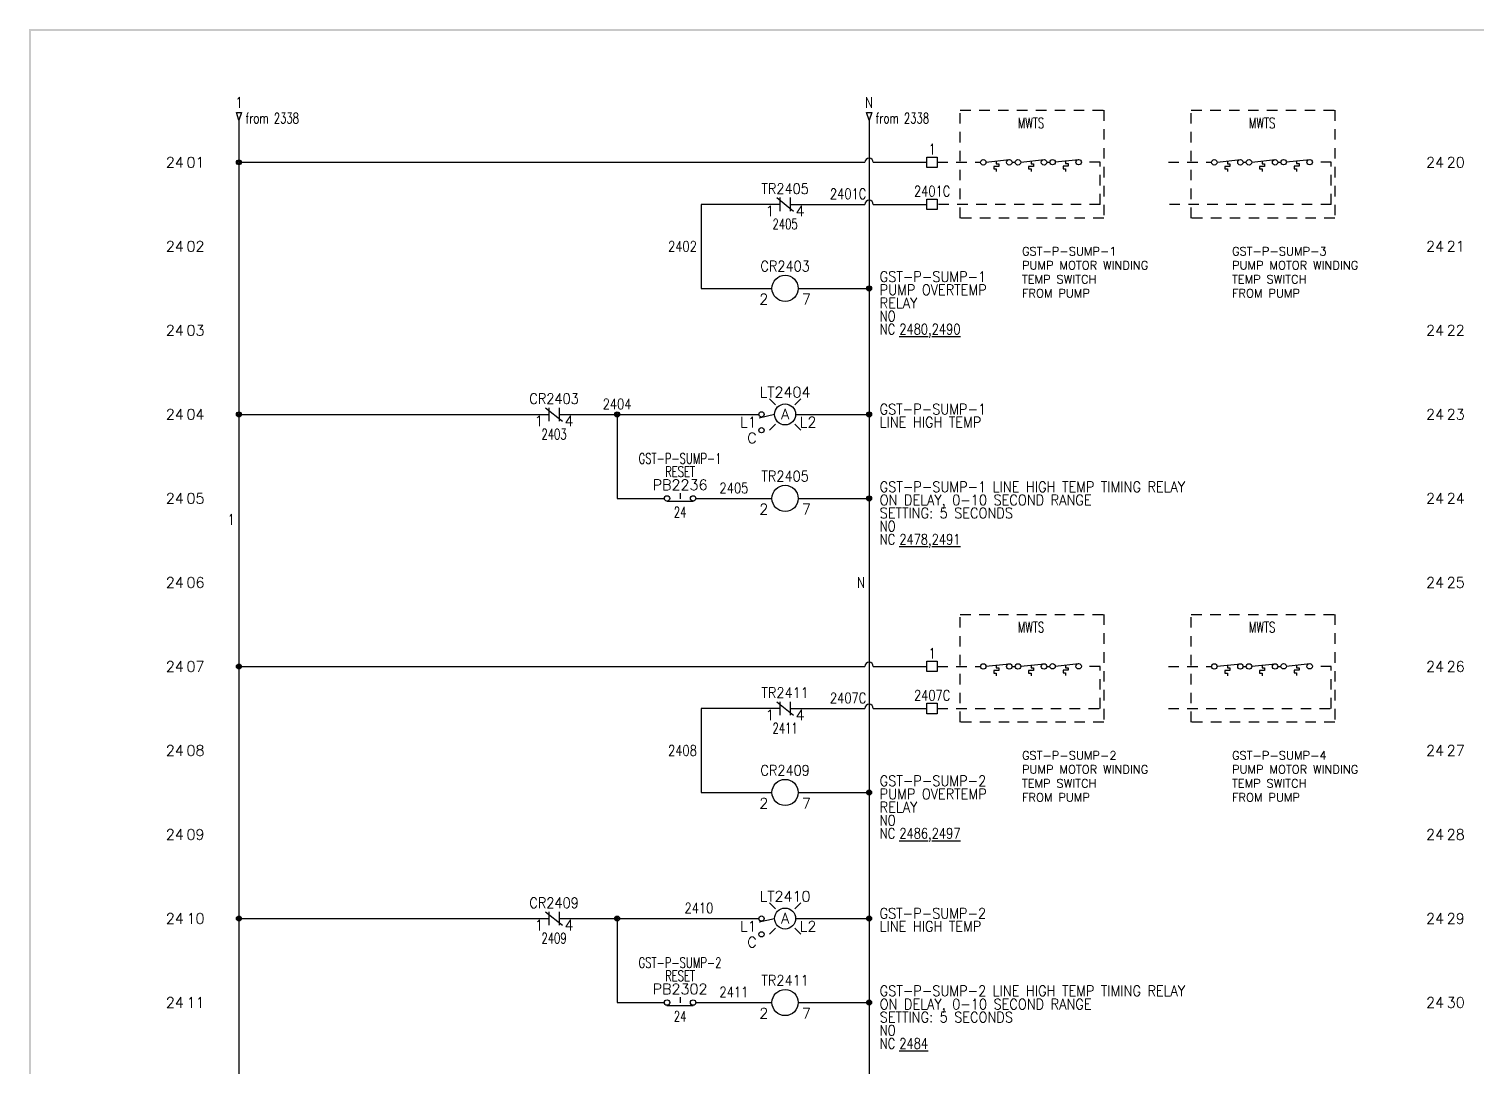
# Model space of a CAD drawing. Header units: inches. Extents: x 0 to 33.9, y 0 to 22.6.
# Drawn here: x 0 to 17.22, y 10.24 to 22.59 of the extents above; entities that cross this region are included whole.
import ezdxf
from ezdxf.enums import TextEntityAlignment as Align

# ---------------------------------------------------------------- set-up
doc = ezdxf.new("R2010")
doc.units = ezdxf.units.IN
doc.header["$MEASUREMENT"] = 0
doc.linetypes.add('HIDDEN2', pattern=[0.1875, 0.125, -0.0625])
for name, color, linetype in [('DESC', 150, 'Continuous'), ('DESCCHILD', 20, 'Continuous'), ('MISC', 7, 'Continuous'), ('SYMS', 7, 'Continuous'), ('TAGS', 150, 'Continuous'), ('TERMS', 123, 'Continuous'), ('WIRENO', 72, 'Continuous'), ('WIREREF', 52, 'Continuous'), ('WIREREF_DEST', 52, 'Continuous'), ('WIRES', 7, 'Continuous'), ('XREF', 7, 'Continuous'), ('XREFCHILD', 134, 'Continuous')]:
    doc.layers.add(name, color=color, linetype=linetype)
doc.styles.get("Standard").update_dxf_attribs({"font": 'romans.shx'})
doc.styles.add('WD', font='romans.shx')

# ---------------------------------------------------------------- blocks, each defined once
blk = doc.blocks.new('S&L Title Block V2')
at = {"color": 2}
for points in [[(0, 22.587), (0.025, 22.562), (33.9, 22.587), (33.875, 22.562)], [(0, 0), (0.025, 0.025), (0, 22.587), (0.025, 22.562)]]:
    blk.add_trace(points, dxfattribs=at)
for tag, height, p in [('TITLE#1', 0.15, (31.11, 1.739)), ('TITLE#2', 0.1, (31.129, 1.58))]:
    blk.add_attdef(tag, text='', height=height).set_placement(p, align=Align.CENTER)
for tag, p, height in [('DRAWNBY', (28.968, 0.735), 0.1), ('SCALE', (30.644, 0.731), 0.1), ('CHKBY', (28.975, 0.429), 0.1), ('DATE', (30.653, 0.449), 0.1), ('SH#', (32.993, 0.197), 0.125)]:
    blk.add_attdef(tag, p, '', height=height)
blk.add_attdef('JOB#', text='', height=0.125).set_placement((32.83, 0.195), align=Align.RIGHT)
at = {"flags": 9}
blk.add_attdef('WD_TB', (0, 0), '', height=0.1, dxfattribs=at)
blk = doc.blocks.new('WD_MLRH6')
at = {"style": 'WD'}
blk.add_attdef('SHEET', text='', height=0.125, dxfattribs=at).set_placement((-0.656, 0), align=Align.MIDDLE_RIGHT)
blk.add_attdef('RUNGFIRST', text='', height=0.125, dxfattribs=at).set_placement((-0.625, 0), align=Align.MIDDLE_LEFT)
at = {"style": 'WD', "flags": 1}
for tag, p in [('RUNGHORV', (-0.25, -0.127)), ('RUNGINC', (-0.25, -0.163)), ('WIRE-START', (-0.25, -0.356)), ('WIREMODE', (-0.25, -0.281)), ('RUNGDIST', (-0.25, -0.2)), ('RUNGCNT', (-0.25, -0.237)), ('WIREFMT', (-0.25, -0.321)), ('WIRE-GSUF', (-0.25, -0.396)), ('PH3SPACE', (-0.25, -0.437))]:
    blk.add_attdef(tag, text='', height=0.025, dxfattribs=at).set_placement(p, align=Align.RIGHT)
blk = doc.blocks.new('WDDOT')
for radius in [0.03, 0.0187, 0.00929]:
    blk.add_circle((0, 0), radius)
blk = doc.blocks.new('HLT1AP')
for p, q in [((-0.115, 0.115), (-0.186, 0.186)), ((0.115, 0.115), (0.186, 0.186)), ((-0.125, -0.003), (-0.31, -0.043)), ((-0.115, -0.115), (-0.186, -0.186)), ((0.115, -0.115), (0.186, -0.186))]:
    blk.add_line(p, q)
for centre, radius in [((-0.281, 0), 0.0312), ((0, 0), 0.125), ((-0.281, -0.188), 0.0312)]:
    blk.add_circle(centre, radius)
at = {"style": 'WD', "width": 0.7}
for tag, p in [('INST', (0.006, 0.528)), ('LOC', (0.006, 0.359))]:
    blk.add_attdef(tag, text='', height=0.125, dxfattribs=at).set_placement(p, align=Align.CENTER)
at = {"style": 'WD'}
for tag, p in [('TAG1', (0, 0.202)), ('COLOR', (0, -0.058))]:
    blk.add_attdef(tag, text='', height=0.125, dxfattribs=at).set_placement(p, align=Align.CENTER)
at = {"style": 'WD', "flags": 1}
for tag, p in [('X4TERM01', (-0.312, 0)), ('X1TERM02', (0.125, 0)), ('X4TERM03', (-0.312, -0.188))]:
    blk.add_attdef(tag, p, '', height=0.0125, dxfattribs=at)
at = {"linetype": 'Continuous', "style": 'WD', "flags": 9}
blk.add_attdef('ASSYCODE', text='', height=0.01, dxfattribs=at).set_placement((0.001, 0.1), align=Align.CENTER)
at = {"style": 'WD', "flags": 9}
blk.add_attdef('FAMILY', text='', height=0.01, dxfattribs=at).set_placement((-0.005, 0.161), align=Align.CENTER)
at = {"linetype": 'Continuous', "style": 'WD', "flags": 1}
for tag, p in [('MFG', (0, 0.121)), ('CAT', (0, 0.14))]:
    blk.add_attdef(tag, text='', height=0.01, dxfattribs=at).set_placement(p, align=Align.MIDDLE)
at = {"style": 'WD'}
for tag, p, width in [('DESC1', (1.125, 0), 0.9), ('WDTAGALT', (1.125, -0.312), 0.7)]:
    blk.add_attdef(tag, p, '', height=0.125, dxfattribs=dict(at, width=width))
at = {"linetype": 'Continuous', "style": 'WD', "flags": 8}
for tag, p in [('TERM01', (-0.338, -0.031)), ('TERM03', (-0.338, -0.219))]:
    blk.add_attdef(tag, text='', height=0.125, dxfattribs=at).set_placement(p, align=Align.TOP_RIGHT)
blk.add_attdef('TERM02', text='', height=0.125, dxfattribs=at).set_placement((0.175, -0.031), align=Align.TOP_LEFT)
at = {"style": 'WD', "width": 0.9}
blk.add_attdef('DESC2', text='', height=0.125, dxfattribs=at).set_placement((1.125, -0.031), align=Align.TOP_LEFT)
blk = doc.blocks.new('HTS12')
at = {"linetype": 'Continuous'}
blk.add_line((-0.123, 0.002), (0.159, 0.033), dxfattribs=at)
for p, q in [((0, 0.015), (0, -0.017)), ((0.031, -0.048), (-0.031, -0.048)), ((-0.031, -0.048), (-0.031, -0.079)), ((-0.031, -0.079), (0, -0.079)), ((0, -0.017), (0.031, -0.017)), ((0, -0.079), (0, -0.111)), ((0.031, -0.017), (0.031, -0.048))]:
    blk.add_line(p, q)
for centre in [(-0.155, 0), (0.155, 0)]:
    blk.add_circle(centre, 0.0322)
at = {"style": 'WD', "width": 0.7}
for tag, p in [('INST', (0, 0.732)), ('DESC1', (0, 0.406)), ('LOC', (0, 0.562)), ('DESC2', (0, 0.25)), ('XREF', (0, -0.314))]:
    blk.add_attdef(tag, text='', height=0.125, dxfattribs=at).set_placement(p, align=Align.CENTER)
at = {"style": 'WD'}
blk.add_attdef('TAG1', text='', height=0.125, dxfattribs=at).set_placement((0, 0.094), align=Align.CENTER)
for tag, p, height, flags in [('X4TERM01', (-0.188, 0), 0.0125, 1), ('FAMILY', (0.038, 0.037), 0.01, 9), ('CONTACT', (0.038, 0.02), 0.01, 1), ('X1TERM02', (0.188, 0), 0.0125, 1)]:
    blk.add_attdef(tag, p, '', height=height, dxfattribs=dict(at, flags=flags))
for tag, p in [('X2LINK', (0, 0.078)), ('X8LINK', (0, -0.141))]:
    blk.add_attdef(tag, p, '', height=0.01, dxfattribs=at)
at = {"linetype": 'Continuous', "style": 'WD', "flags": 9}
for tag, p in [('CAT', (0.063, -0.007)), ('ASSYCODE', (0.062, -0.047)), ('MFG', (0.063, -0.027))]:
    blk.add_attdef(tag, text='', height=0.01, dxfattribs=at).set_placement(p, align=Align.CENTER)
at = {"linetype": 'Continuous', "style": 'WD', "flags": 8}
blk.add_attdef('TERM01', text='', height=0.125, dxfattribs=at).set_placement((-0.25, -0.016), align=Align.TOP_RIGHT)
blk.add_attdef('TERM02', text='', height=0.125, dxfattribs=at).set_placement((0.25, -0.016), align=Align.TOP_LEFT)
at = {"style": 'WD', "width": 0.7}
for tag, p in [('WDTAGALT', (0.281, -0.466)), ('RATING1', (0.275, -0.299))]:
    blk.add_attdef(tag, p, '', height=0.125, dxfattribs=at)
blk = doc.blocks.new('HT0W01')
for p, q in [((-0.062, 0.062), (0.062, 0.062)), ((-0.062, -0.062), (-0.062, 0.062)), ((0.062, 0.062), (0.062, -0.062)), ((0.062, -0.062), (-0.062, -0.062))]:
    blk.add_line(p, q)
at = {"style": 'WD'}
for tag, p, width in [('INST', (0.062, 0.42), 0.7), ('LOC', (0.062, 0.25), 0.7), ('DESC1', (0.05, -0.385), 0.8)]:
    blk.add_attdef(tag, p, '', height=0.125, dxfattribs=dict(at, width=width))
at = {"linetype": 'Continuous', "style": 'WD', "width": 0.8, "flags": 8}
blk.add_attdef('WIRENO', text='', height=0.125, dxfattribs=at).set_placement((0, 0.094), align=Align.CENTER)
at = {"style": 'WD', "flags": 1}
for tag, p, height in [('X4TERM01', (-0.062, 0), 0.0125), ('X4TERMDESC01', (-0.055, -0.023), 0.025), ('X2TERMDESC01', (-0.006, 0.029), 0.025), ('STRIPSEQ', (0, 0), 0.00125), ('X2TERM01', (0, 0.062), 0.0125), ('X1TERMDESC01', (0.039, 0.007), 0.025), ('X1TERM01', (0.062, 0), 0.0125), ('LINKTERM', (0, -0.002), 0.00125), ('X8TERM01', (0, -0.062), 0.0125), ('X8TERMDESC01', (0, -0.054), 0.025)]:
    blk.add_attdef(tag, p, '', height=height, dxfattribs=at)
at = {"linetype": 'Continuous', "style": 'WD'}
for tag, p, height, width, flags in [('TAGSTRIP', (0.05, -0.229), 0.125, 0.9, 8), ('CAT', (0.213, -0.406), 0.109, 0.8, 1), ('DESC2', (0.05, -0.541), 0.125, 0.8, 8), ('DESC3', (0.05, -0.698), 0.125, 0.8, 8)]:
    blk.add_attdef(tag, p, '', height=height, dxfattribs=dict(at, width=width, flags=flags))
at = {"linetype": 'Continuous', "style": 'WD', "width": 0.8, "flags": 1}
blk.add_attdef('MFG', text='', height=0.109, dxfattribs=at).set_placement((0.088, -0.406), align=Align.RIGHT)
at = {"style": 'WD', "width": 0.7, "flags": 1}
blk.add_attdef('ASSYCODE', (0.062, -0.281), '', height=0.01, dxfattribs=at)
blk = doc.blocks.new('HCR22')
at = {"linetype": 'Continuous'}
for p, q in [((-0.1, 0.08), (0.1, -0.08)), ((-0.062, 0.08), (-0.062, -0.08)), ((0.062, 0.08), (0.062, -0.08))]:
    blk.add_line(p, q, dxfattribs=at)
at = {"style": 'WD'}
for tag, width, p in [('INST', 0.7, (0, 0.451)), ('LOC', 0.7, (0, 0.281)), ('TAG2', 0.9, (0, 0.125)), ('DESC1', 0.7, (0, -0.449)), ('XREF', 0.7, (0, -0.297)), ('DESC2', 0.7, (0, -0.597)), ('DESC3', 0.7, (0, -0.744))]:
    blk.add_attdef(tag, text='', height=0.125, dxfattribs=dict(at, width=width)).set_placement(p, align=Align.CENTER)
for tag, p, height, flags in [('X4TERM01', (-0.062, 0), 0.0125, 1), ('X1TERM02', (0.062, 0), 0.0125, 1), ('FAMILY', (0.097, 0.036), 0.01, 9), ('CONTACT', (0.097, 0.02), 0.01, 1)]:
    blk.add_attdef(tag, p, '', height=height, dxfattribs=dict(at, flags=flags))
for tag, p in [('X2LINK', (0, 0.125)), ('X8LINK', (0, -0.125))]:
    blk.add_attdef(tag, p, '', height=0.01, dxfattribs=at)
at = {"linetype": 'Continuous', "style": 'WD', "flags": 8}
blk.add_attdef('TERM01', text='', height=0.125, dxfattribs=at).set_placement((-0.125, -0.016), align=Align.TOP_RIGHT)
blk.add_attdef('TERM02', text='', height=0.125, dxfattribs=at).set_placement((0.125, -0.016), align=Align.TOP_LEFT)
blk = doc.blocks.new('HCR1')
blk.add_circle((0, 0), 0.156)
at = {"style": 'WD'}
for tag, width, p in [('INST', 0.7, (0.006, 0.528)), ('LOC', 0.7, (0.006, 0.359)), ('TAG1', 0.9, (0, 0.202))]:
    blk.add_attdef(tag, text='', height=0.125, dxfattribs=dict(at, width=width)).set_placement(p, align=Align.CENTER)
at = {"style": 'WD', "flags": 9}
blk.add_attdef('FAMILY', text='', height=0.01, dxfattribs=at).set_placement((-0.005, 0.17), align=Align.CENTER)
at = {"style": 'WD'}
for tag, p, width in [('DESC1', (1.126, 0.076), 0.9), ('DESC2', (1.126, -0.081), 0.9), ('DESC3', (1.126, -0.237), 0.9), ('XREFNO', (1.359, -0.393), 0.8), ('XREFNC', (1.359, -0.549), 0.8)]:
    blk.add_attdef(tag, p, '', height=0.125, dxfattribs=dict(at, width=width))
at = {"style": 'WD', "flags": 1}
for tag, p in [('X4TERM01', (-0.156, 0)), ('X1TERM02', (0.156, 0))]:
    blk.add_attdef(tag, p, '', height=0.0125, dxfattribs=at)
at = {"linetype": 'Continuous', "style": 'WD', "flags": 9}
blk.add_attdef('ASSYCODE', text='', height=0.01, dxfattribs=at).set_placement((0, 0.125), align=Align.CENTER)
at = {"linetype": 'Continuous', "style": 'WD', "flags": 1}
for tag, p in [('MFG', (0, 0.14)), ('CAT', (0, 0.159))]:
    blk.add_attdef(tag, text='', height=0.01, dxfattribs=at).set_placement(p, align=Align.MIDDLE)
at = {"linetype": 'Continuous', "style": 'WD'}
blk.add_attdef('TERM01', text='', height=0.125, dxfattribs=at).set_placement((-0.2, -0.066), align=Align.TOP_RIGHT)
blk.add_attdef('TERM02', text='', height=0.125, dxfattribs=at).set_placement((0.2, -0.066), align=Align.TOP_LEFT)
at = {"style": 'WD', "width": 0.8, "flags": 8}
for tag, p in [('NO', (1.126, -0.393)), ('NC', (1.126, -0.549))]:
    blk.add_attdef(tag, p, '', height=0.125, dxfattribs=at)
blk = doc.blocks.new('WD_WNH')
at = {"linetype": 'Continuous', "style": 'WD', "width": 0.8}
blk.add_attdef('WIRENO', text='', height=0.125, dxfattribs=at).set_placement((0, 0.062), align=Align.CENTER)
at = {"style": 'WD', "flags": 1}
for tag, p in [('W01USER', (0, 0.078)), ('W02USER', (0, 0.07)), ('W03USER', (0, 0.062)), ('W04USER', (0, 0.055)), ('W05USER', (0, 0.047)), ('W06USER', (0, 0.039)), ('W07USER', (0, 0.031)), ('W08USER', (0, 0.023)), ('W09USER', (0, 0.016)), ('W10USER', (0, 0.008))]:
    blk.add_attdef(tag, text='', height=0.005, dxfattribs=at).set_placement(p, align=Align.CENTER)
blk = doc.blocks.new('HA1D2')
blk.add_lwpolyline([(0, 0.094), (0.031, 0.094), (0, 0), (-0.031, 0.094), (0, 0.094)])
at = {"style": 'WD', "width": 0.8, "flags": 8}
blk.add_attdef('WIRENO', text='', height=0.125, dxfattribs=at).set_placement((0, 0.15), align=Align.CENTER)
at = {"style": 'WD', "flags": 1}
for tag, p in [('X8TERM01', (0, 0)), ('SIGCODE', (0.026, 0.066))]:
    blk.add_attdef(tag, p, '', height=0.01, dxfattribs=at)
at = {"style": 'WD', "width": 0.7}
for tag, p in [('XREF', (0.077, -0.037)), ('DESC1', (0.077, -0.206))]:
    blk.add_attdef(tag, p, '', height=0.125, dxfattribs=at)
blk = doc.blocks.new('WD_WNV')
at = {"linetype": 'Continuous', "style": 'WD', "width": 0.8}
blk.add_attdef('WIRENO', text='', height=0.125, dxfattribs=at).set_placement((-0.05, 0), align=Align.MIDDLE_RIGHT)
at = {"style": 'WD', "flags": 1}
for tag, p in [('W01USER', (-0.062, 0.094)), ('W02USER', (-0.062, 0.086)), ('W03USER', (-0.062, 0.078)), ('W04USER', (-0.062, 0.07)), ('W05USER', (-0.062, 0.062)), ('W06USER', (-0.062, 0.055)), ('W07USER', (-0.062, 0.047)), ('W08USER', (-0.062, 0.039)), ('W09USER', (-0.062, 0.031)), ('W10USER', (-0.062, 0.023))]:
    blk.add_attdef(tag, text='', height=0.005, dxfattribs=at).set_placement(p, align=Align.CENTER)
blk = doc.blocks.new('HPB22')
for p, q in [((0, 0.062), (0, -0.005)), ((-0.156, -0.034), (0.156, -0.034))]:
    blk.add_line(p, q)
for centre in [(-0.155, 0), (0.155, 0)]:
    blk.add_circle(centre, 0.0322)
at = {"style": 'WD', "width": 0.7}
for tag, p in [('INST', (0, 0.738)), ('LOC', (0, 0.568)), ('DESC1', (0, 0.412)), ('DESC2', (0, 0.255)), ('XREF', (0, -0.227))]:
    blk.add_attdef(tag, text='', height=0.125, dxfattribs=at).set_placement(p, align=Align.CENTER)
at = {"style": 'WD'}
blk.add_attdef('TAG2', text='', height=0.125, dxfattribs=at).set_placement((0, 0.099), align=Align.CENTER)
for tag, p, height, flags in [('X4TERM01', (-0.188, 0), 0.0125, 1), ('FAMILY', (0.054, 0.058), 0.01, 9), ('CONTACT', (0.054, 0.042), 0.01, 9), ('X1TERM02', (0.188, 0), 0.0125, 1)]:
    blk.add_attdef(tag, p, '', height=height, dxfattribs=dict(at, flags=flags))
for tag, p in [('X2LINK', (0, 0.125)), ('X8LINK', (0, -0.094))]:
    blk.add_attdef(tag, p, '', height=0.01, dxfattribs=at)
at = {"linetype": 'Continuous', "style": 'WD', "flags": 8}
blk.add_attdef('TERM01', text='', height=0.125, dxfattribs=at).set_placement((-0.25, -0.031), align=Align.TOP_RIGHT)
blk.add_attdef('TERM02', text='', height=0.125, dxfattribs=at).set_placement((0.25, -0.031), align=Align.TOP_LEFT)

msp = doc.modelspace()

# ---------------------------------------------------------------- linework, layer by layer
at = {"linetype": 'HIDDEN2'}
for points in [[(11.085, 21.62), (12.793, 21.62), (12.793, 20.337), (11.085, 20.337)], [(13.835, 21.62), (15.543, 21.62), (15.543, 20.337), (13.835, 20.337)], [(11.085, 15.62), (12.793, 15.62), (12.793, 14.337), (11.085, 14.337)], [(13.835, 15.62), (15.543, 15.62), (15.543, 14.337), (13.835, 14.337)]]:
    msp.add_lwpolyline(points, close=True, dxfattribs=at)
at = {"layer": 'WIRES'}
for p, q in [((2.5, 21.5), (2.5, 2.5)), ((10, 21.5), (10, 2.5)), ((2.5, 21), (6.969, 21)), ((6.969, 21), (9.95, 21)), ((10.05, 21), (10.688, 21)), ((8, 20.5), (8, 19.5)), ((8.938, 20.5), (8, 20.5)), ((9.062, 20.5), (9.95, 20.5)), ((10.05, 20.5), (10.688, 20.5)), ((8, 19.5), (8.844, 19.5)), ((9.156, 19.5), (10, 19.5)), ((2.5, 18), (6.188, 18)), ((6.312, 18), (8.688, 18)), ((7, 18), (7, 17)), ((9.125, 18), (10, 18)), ((7, 17), (7.562, 17)), ((7.938, 17), (8.844, 17)), ((9.156, 17), (10, 17)), ((2.5, 15), (9.95, 15)), ((10.05, 15), (10.688, 15)), ((8, 14.5), (8, 13.5)), ((8.938, 14.5), (8, 14.5)), ((9.062, 14.5), (9.95, 14.5)), ((10.05, 14.5), (10.688, 14.5)), ((8, 13.5), (8.844, 13.5)), ((9.156, 13.5), (10, 13.5)), ((2.5, 12), (6.188, 12)), ((6.312, 12), (8.688, 12)), ((7, 12), (7, 11)), ((9.125, 12), (10, 12)), ((7, 11), (7.562, 11)), ((7.938, 11), (8.844, 11)), ((9.156, 11), (10, 11))]:
    msp.add_line(p, q, dxfattribs=at)
at = {"layer": 'WIRES', "linetype": 'HIDDEN2'}
for p, q in [((10.812, 21), (11.327, 21)), ((11.702, 21), (11.739, 21)), ((12.114, 21), (12.152, 21)), ((12.75, 21.002), (12.527, 21.002)), ((12.75, 20.5), (12.75, 21.002)), ((13.562, 21), (14.077, 21)), ((14.452, 21), (14.489, 21)), ((14.864, 21), (14.902, 21)), ((15.5, 21.002), (15.277, 21.002)), ((15.5, 20.5), (15.5, 21.002)), ((12.75, 20.5), (10.812, 20.5)), ((15.5, 20.5), (13.562, 20.5)), ((10.812, 15), (11.327, 15)), ((11.702, 15), (11.739, 15)), ((12.114, 15), (12.152, 15)), ((12.75, 15), (12.527, 15)), ((12.75, 14.5), (12.75, 15)), ((13.562, 15), (14.077, 15)), ((14.452, 15), (14.489, 15)), ((14.864, 15), (14.902, 15)), ((15.5, 15), (15.277, 15)), ((15.5, 14.5), (15.5, 15)), ((10.812, 14.5), (12.75, 14.5)), ((13.562, 14.5), (15.5, 14.5))]:
    msp.add_line(p, q, dxfattribs=at)
at = {"layer": 'WIRES'}
for centre in [(10, 21), (10, 20.5), (10, 15), (10, 14.5)]:
    msp.add_arc(centre, 0.05, 0, 180, dxfattribs=at)

# ---------------------------------------------------------------- block references
msp.add_blockref('S&L Title Block V2', (0, 0))
for p, values in [((2.5, 21), {'RUNGFIRST': '01', 'SHEET': '24'}), ((17.5, 21), {'RUNGFIRST': '20', 'SHEET': '24'})]:
    msp.add_blockref('WD_MLRH6', p).add_auto_attribs(values)
at = {"layer": 'SYMS'}
ref = msp.add_blockref('HA1D2', (2.5, 21.5), dxfattribs=at)
ref.add_attrib('WIRENO', '1', dxfattribs={"layer": 'WIREREF_DEST', "height": 0.125, "style": 'WD', "width": 0.8, "flags": 8}).set_placement((2.5, 21.65), align=Align.CENTER)
ref.add_attrib('XREF', 'from 2338', (2.577, 21.463), dxfattribs={"layer": 'XREF', "height": 0.125, "style": 'WD', "width": 0.7})
ref = msp.add_blockref('HA1D2', (10, 21.5), dxfattribs=at)
ref.add_attrib('WIRENO', 'N', dxfattribs={"layer": 'WIREREF_DEST', "height": 0.125, "style": 'WD', "width": 0.8, "flags": 8}).set_placement((10, 21.65), align=Align.CENTER)
ref.add_attrib('XREF', 'from 2338', (10.077, 21.463), dxfattribs={"layer": 'XREF', "height": 0.125, "style": 'WD', "width": 0.7})
ref = msp.add_blockref('HTS12', (11.927, 21), dxfattribs=at)
ref.add_attrib('DESC1', 'MWTS', dxfattribs={"layer": 'DESC', "height": 0.125, "style": 'WD', "width": 0.7}).set_placement((11.927, 21.406), align=Align.CENTER)
ref = msp.add_blockref('HTS12', (14.677, 21), dxfattribs=at)
ref.add_attrib('DESC1', 'MWTS', dxfattribs={"layer": 'DESC', "height": 0.125, "style": 'WD', "width": 0.7}).set_placement((14.677, 21.406), align=Align.CENTER)
ref = msp.add_blockref('HT0W01', (10.75, 21), dxfattribs=at)
ref.add_attrib('WIRENO', '1', dxfattribs={"layer": 'WIREREF', "linetype": 'Continuous', "height": 0.125, "style": 'WD', "width": 0.8, "flags": 8}).set_placement((10.75, 21.094), align=Align.CENTER)
for name, p in [('WDDOT', (2.5, 21)), ('HTS12', (11.514, 21)), ('HTS12', (12.339, 21.002)), ('HTS12', (14.264, 21)), ('HTS12', (15.089, 21.002)), ('WDDOT', (10, 19.5)), ('WDDOT', (2.5, 18)), ('WDDOT', (7, 18)), ('WDDOT', (10, 18)), ('WDDOT', (10, 17)), ('WDDOT', (2.5, 15)), ('HTS12', (11.514, 15)), ('HTS12', (12.339, 15.002)), ('HTS12', (14.264, 15)), ('HTS12', (15.089, 15.002)), ('WDDOT', (10, 13.5)), ('WDDOT', (2.5, 12)), ('WDDOT', (7, 12)), ('WDDOT', (10, 12)), ('WDDOT', (10, 11))]:
    msp.add_blockref(name, p, dxfattribs=at)
ref = msp.add_blockref('HCR22', (9, 20.5), dxfattribs=at)
ref.add_attrib('XREF', '2405', dxfattribs={"layer": 'XREFCHILD', "height": 0.125, "style": 'WD', "width": 0.7}).set_placement((9, 20.203), align=Align.CENTER)
ref.add_attrib('TERM02', '4', dxfattribs={"layer": 'TERMS', "linetype": 'Continuous', "height": 0.125, "style": 'WD', "flags": 8}).set_placement((9.125, 20.484), align=Align.TOP_LEFT)
ref.add_attrib('TERM01', '1', dxfattribs={"layer": 'TERMS', "linetype": 'Continuous', "height": 0.125, "style": 'WD', "flags": 8}).set_placement((8.875, 20.484), align=Align.TOP_RIGHT)
ref.add_attrib('TAG2', 'TR2405', dxfattribs={"layer": 'TAGS', "height": 0.125, "style": 'WD', "width": 0.9}).set_placement((9, 20.625), align=Align.CENTER)
ref = msp.add_blockref('HT0W01', (10.75, 20.5), dxfattribs=at)
ref.add_attrib('WIRENO', '2401C', dxfattribs={"layer": 'WIREREF', "linetype": 'Continuous', "height": 0.125, "style": 'WD', "width": 0.8, "flags": 8}).set_placement((10.75, 20.594), align=Align.CENTER)
ref = msp.add_blockref('HCR1', (9, 19.5), dxfattribs=at)
ref.add_attrib('DESC3', 'RELAY', (10.126, 19.263), dxfattribs={"layer": 'DESC', "height": 0.125, "style": 'WD', "width": 0.9})
ref.add_attrib('NC', 'NC', (10.126, 18.951), dxfattribs={"layer": 'MISC', "height": 0.125, "style": 'WD', "width": 0.8, "flags": 8})
ref.add_attrib('NO', 'NO', (10.126, 19.107), dxfattribs={"layer": 'MISC', "height": 0.125, "style": 'WD', "width": 0.8, "flags": 8})
ref.add_attrib('TERM02', '7', dxfattribs={"layer": 'TERMS', "linetype": 'Continuous', "height": 0.125, "style": 'WD'}).set_placement((9.2, 19.434), align=Align.TOP_LEFT)
ref.add_attrib('TERM01', '2', dxfattribs={"layer": 'TERMS', "linetype": 'Continuous', "height": 0.125, "style": 'WD'}).set_placement((8.8, 19.434), align=Align.TOP_RIGHT)
ref.add_attrib('XREFNC', '%%u2480%%u,%%u2490%%u', (10.359, 18.951), dxfattribs={"layer": 'XREF', "height": 0.125, "style": 'WD', "width": 0.8})
ref.add_attrib('DESC2', 'PUMP OVERTEMP', (10.126, 19.419), dxfattribs={"layer": 'DESC', "height": 0.125, "style": 'WD', "width": 0.9})
ref.add_attrib('DESC1', 'GST-P-SUMP-1', (10.126, 19.576), dxfattribs={"layer": 'DESC', "height": 0.125, "style": 'WD', "width": 0.9})
ref.add_attrib('TAG1', 'CR2403', dxfattribs={"layer": 'TAGS', "height": 0.125, "style": 'WD', "width": 0.9}).set_placement((9, 19.702), align=Align.CENTER)
ref = msp.add_blockref('HLT1AP', (9, 18), dxfattribs=at)
ref.add_attrib('TERM03', 'C', dxfattribs={"layer": 'TERMS', "linetype": 'Continuous', "height": 0.125, "style": 'WD', "flags": 8}).set_placement((8.662, 17.781), align=Align.TOP_RIGHT)
ref.add_attrib('DESC2', 'LINE HIGH TEMP', dxfattribs={"layer": 'DESC', "height": 0.125, "style": 'WD', "width": 0.9}).set_placement((10.125, 17.969), align=Align.TOP_LEFT)
ref.add_attrib('DESC1', 'GST-P-SUMP-1', (10.125, 18), dxfattribs={"layer": 'DESC', "height": 0.125, "style": 'WD', "width": 0.9})
ref.add_attrib('TERM02', 'L2', dxfattribs={"layer": 'TERMS', "linetype": 'Continuous', "height": 0.125, "style": 'WD', "flags": 8}).set_placement((9.175, 17.969), align=Align.TOP_LEFT)
ref.add_attrib('TERM01', 'L1', dxfattribs={"layer": 'TERMS', "linetype": 'Continuous', "height": 0.125, "style": 'WD', "flags": 8}).set_placement((8.662, 17.969), align=Align.TOP_RIGHT)
ref.add_attrib('TAG1', 'LT2404', dxfattribs={"layer": 'TAGS', "height": 0.125, "style": 'WD'}).set_placement((9, 18.202), align=Align.CENTER)
ref.add_attrib('COLOR', 'A', dxfattribs={"layer": 'MISC', "height": 0.125, "style": 'WD'}).set_placement((9, 17.942), align=Align.CENTER)
ref = msp.add_blockref('HCR22', (6.25, 18), dxfattribs=at)
ref.add_attrib('XREF', '2403', dxfattribs={"layer": 'XREFCHILD', "height": 0.125, "style": 'WD', "width": 0.7}).set_placement((6.25, 17.703), align=Align.CENTER)
ref.add_attrib('TERM02', '4', dxfattribs={"layer": 'TERMS', "linetype": 'Continuous', "height": 0.125, "style": 'WD', "flags": 8}).set_placement((6.375, 17.984), align=Align.TOP_LEFT)
ref.add_attrib('TERM01', '1', dxfattribs={"layer": 'TERMS', "linetype": 'Continuous', "height": 0.125, "style": 'WD', "flags": 8}).set_placement((6.125, 17.984), align=Align.TOP_RIGHT)
ref.add_attrib('TAG2', 'CR2403', dxfattribs={"layer": 'TAGS', "height": 0.125, "style": 'WD', "width": 0.9}).set_placement((6.25, 18.125), align=Align.CENTER)
ref = msp.add_blockref('HPB22', (7.75, 17), dxfattribs=at)
ref.add_attrib('XREF', '24', dxfattribs={"layer": 'XREFCHILD', "height": 0.125, "style": 'WD', "width": 0.7}).set_placement((7.75, 16.773), align=Align.CENTER)
ref.add_attrib('DESC2', 'RESET', dxfattribs={"layer": 'DESCCHILD', "height": 0.125, "style": 'WD', "width": 0.7}).set_placement((7.75, 17.255), align=Align.CENTER)
ref.add_attrib('DESC1', 'GST-P-SUMP-1', dxfattribs={"layer": 'DESCCHILD', "height": 0.125, "style": 'WD', "width": 0.7}).set_placement((7.75, 17.412), align=Align.CENTER)
ref.add_attrib('TAG2', 'PB2236', dxfattribs={"layer": 'TAGS', "height": 0.125, "style": 'WD'}).set_placement((7.75, 17.099), align=Align.CENTER)
ref = msp.add_blockref('HCR1', (9, 17), dxfattribs=at)
ref.add_attrib('DESC3', 'SETTING: 5 SECONDS', (10.126, 16.763), dxfattribs={"layer": 'DESC', "height": 0.125, "style": 'WD', "width": 0.9})
ref.add_attrib('NC', 'NC', (10.126, 16.451), dxfattribs={"layer": 'MISC', "height": 0.125, "style": 'WD', "width": 0.8, "flags": 8})
ref.add_attrib('NO', 'NO', (10.126, 16.607), dxfattribs={"layer": 'MISC', "height": 0.125, "style": 'WD', "width": 0.8, "flags": 8})
ref.add_attrib('TERM02', '7', dxfattribs={"layer": 'TERMS', "linetype": 'Continuous', "height": 0.125, "style": 'WD'}).set_placement((9.2, 16.934), align=Align.TOP_LEFT)
ref.add_attrib('TERM01', '2', dxfattribs={"layer": 'TERMS', "linetype": 'Continuous', "height": 0.125, "style": 'WD'}).set_placement((8.8, 16.934), align=Align.TOP_RIGHT)
ref.add_attrib('XREFNC', '%%u2478%%u,%%u2491%%u', (10.359, 16.451), dxfattribs={"layer": 'XREF', "height": 0.125, "style": 'WD', "width": 0.8})
ref.add_attrib('DESC2', 'ON DELAY, 0-10 SECOND RANGE', (10.126, 16.919), dxfattribs={"layer": 'DESC', "height": 0.125, "style": 'WD', "width": 0.9})
ref.add_attrib('DESC1', 'GST-P-SUMP-1 LINE HIGH TEMP TIMING RELAY', (10.126, 17.076), dxfattribs={"layer": 'DESC', "height": 0.125, "style": 'WD', "width": 0.9})
ref.add_attrib('TAG1', 'TR2405', dxfattribs={"layer": 'TAGS', "height": 0.125, "style": 'WD', "width": 0.9}).set_placement((9, 17.202), align=Align.CENTER)
ref = msp.add_blockref('HTS12', (11.927, 15), dxfattribs=at)
ref.add_attrib('DESC1', 'MWTS', dxfattribs={"layer": 'DESC', "height": 0.125, "style": 'WD', "width": 0.7}).set_placement((11.927, 15.406), align=Align.CENTER)
ref = msp.add_blockref('HTS12', (14.677, 15), dxfattribs=at)
ref.add_attrib('DESC1', 'MWTS', dxfattribs={"layer": 'DESC', "height": 0.125, "style": 'WD', "width": 0.7}).set_placement((14.677, 15.406), align=Align.CENTER)
ref = msp.add_blockref('HT0W01', (10.75, 15), dxfattribs=at)
ref.add_attrib('WIRENO', '1', dxfattribs={"layer": 'WIREREF', "linetype": 'Continuous', "height": 0.125, "style": 'WD', "width": 0.8, "flags": 8}).set_placement((10.75, 15.094), align=Align.CENTER)
ref = msp.add_blockref('HCR22', (9, 14.5), dxfattribs=at)
ref.add_attrib('XREF', '2411', dxfattribs={"layer": 'XREFCHILD', "height": 0.125, "style": 'WD', "width": 0.7}).set_placement((9, 14.203), align=Align.CENTER)
ref.add_attrib('TERM02', '4', dxfattribs={"layer": 'TERMS', "linetype": 'Continuous', "height": 0.125, "style": 'WD', "flags": 8}).set_placement((9.125, 14.484), align=Align.TOP_LEFT)
ref.add_attrib('TERM01', '1', dxfattribs={"layer": 'TERMS', "linetype": 'Continuous', "height": 0.125, "style": 'WD', "flags": 8}).set_placement((8.875, 14.484), align=Align.TOP_RIGHT)
ref.add_attrib('TAG2', 'TR2411', dxfattribs={"layer": 'TAGS', "height": 0.125, "style": 'WD', "width": 0.9}).set_placement((9, 14.625), align=Align.CENTER)
ref = msp.add_blockref('HT0W01', (10.75, 14.5), dxfattribs=at)
ref.add_attrib('WIRENO', '2407C', dxfattribs={"layer": 'WIREREF', "linetype": 'Continuous', "height": 0.125, "style": 'WD', "width": 0.8, "flags": 8}).set_placement((10.75, 14.594), align=Align.CENTER)
ref = msp.add_blockref('HCR1', (9, 13.5), dxfattribs=at)
ref.add_attrib('DESC3', 'RELAY', (10.126, 13.263), dxfattribs={"layer": 'DESC', "height": 0.125, "style": 'WD', "width": 0.9})
ref.add_attrib('NC', 'NC', (10.126, 12.951), dxfattribs={"layer": 'MISC', "height": 0.125, "style": 'WD', "width": 0.8, "flags": 8})
ref.add_attrib('NO', 'NO', (10.126, 13.107), dxfattribs={"layer": 'MISC', "height": 0.125, "style": 'WD', "width": 0.8, "flags": 8})
ref.add_attrib('TERM02', '7', dxfattribs={"layer": 'TERMS', "linetype": 'Continuous', "height": 0.125, "style": 'WD'}).set_placement((9.2, 13.434), align=Align.TOP_LEFT)
ref.add_attrib('TERM01', '2', dxfattribs={"layer": 'TERMS', "linetype": 'Continuous', "height": 0.125, "style": 'WD'}).set_placement((8.8, 13.434), align=Align.TOP_RIGHT)
ref.add_attrib('XREFNC', '%%u2486%%u,%%u2497%%u', (10.359, 12.951), dxfattribs={"layer": 'XREF', "height": 0.125, "style": 'WD', "width": 0.8})
ref.add_attrib('DESC2', 'PUMP OVERTEMP', (10.126, 13.419), dxfattribs={"layer": 'DESC', "height": 0.125, "style": 'WD', "width": 0.9})
ref.add_attrib('DESC1', 'GST-P-SUMP-2', (10.126, 13.576), dxfattribs={"layer": 'DESC', "height": 0.125, "style": 'WD', "width": 0.9})
ref.add_attrib('TAG1', 'CR2409', dxfattribs={"layer": 'TAGS', "height": 0.125, "style": 'WD', "width": 0.9}).set_placement((9, 13.702), align=Align.CENTER)
ref = msp.add_blockref('HCR22', (6.25, 12), dxfattribs=at)
ref.add_attrib('XREF', '2409', dxfattribs={"layer": 'XREFCHILD', "height": 0.125, "style": 'WD', "width": 0.7}).set_placement((6.25, 11.703), align=Align.CENTER)
ref.add_attrib('TERM02', '4', dxfattribs={"layer": 'TERMS', "linetype": 'Continuous', "height": 0.125, "style": 'WD', "flags": 8}).set_placement((6.375, 11.984), align=Align.TOP_LEFT)
ref.add_attrib('TERM01', '1', dxfattribs={"layer": 'TERMS', "linetype": 'Continuous', "height": 0.125, "style": 'WD', "flags": 8}).set_placement((6.125, 11.984), align=Align.TOP_RIGHT)
ref.add_attrib('TAG2', 'CR2409', dxfattribs={"layer": 'TAGS', "height": 0.125, "style": 'WD', "width": 0.9}).set_placement((6.25, 12.125), align=Align.CENTER)
ref = msp.add_blockref('HLT1AP', (9, 12), dxfattribs=at)
ref.add_attrib('TERM03', 'C', dxfattribs={"layer": 'TERMS', "linetype": 'Continuous', "height": 0.125, "style": 'WD', "flags": 8}).set_placement((8.662, 11.781), align=Align.TOP_RIGHT)
ref.add_attrib('DESC2', 'LINE HIGH TEMP', dxfattribs={"layer": 'DESC', "height": 0.125, "style": 'WD', "width": 0.9}).set_placement((10.125, 11.969), align=Align.TOP_LEFT)
ref.add_attrib('DESC1', 'GST-P-SUMP-2', (10.125, 12), dxfattribs={"layer": 'DESC', "height": 0.125, "style": 'WD', "width": 0.9})
ref.add_attrib('TERM02', 'L2', dxfattribs={"layer": 'TERMS', "linetype": 'Continuous', "height": 0.125, "style": 'WD', "flags": 8}).set_placement((9.175, 11.969), align=Align.TOP_LEFT)
ref.add_attrib('TERM01', 'L1', dxfattribs={"layer": 'TERMS', "linetype": 'Continuous', "height": 0.125, "style": 'WD', "flags": 8}).set_placement((8.662, 11.969), align=Align.TOP_RIGHT)
ref.add_attrib('TAG1', 'LT2410', dxfattribs={"layer": 'TAGS', "height": 0.125, "style": 'WD'}).set_placement((9, 12.202), align=Align.CENTER)
ref.add_attrib('COLOR', 'A', dxfattribs={"layer": 'MISC', "height": 0.125, "style": 'WD'}).set_placement((9, 11.942), align=Align.CENTER)
ref = msp.add_blockref('HPB22', (7.75, 11), dxfattribs=at)
ref.add_attrib('XREF', '24', dxfattribs={"layer": 'XREFCHILD', "height": 0.125, "style": 'WD', "width": 0.7}).set_placement((7.75, 10.773), align=Align.CENTER)
ref.add_attrib('DESC2', 'RESET', dxfattribs={"layer": 'DESCCHILD', "height": 0.125, "style": 'WD', "width": 0.7}).set_placement((7.75, 11.255), align=Align.CENTER)
ref.add_attrib('DESC1', 'GST-P-SUMP-2', dxfattribs={"layer": 'DESCCHILD', "height": 0.125, "style": 'WD', "width": 0.7}).set_placement((7.75, 11.412), align=Align.CENTER)
ref.add_attrib('TAG2', 'PB2302', dxfattribs={"layer": 'TAGS', "height": 0.125, "style": 'WD'}).set_placement((7.75, 11.099), align=Align.CENTER)
ref = msp.add_blockref('HCR1', (9, 11), dxfattribs=at)
ref.add_attrib('DESC3', 'SETTING: 5 SECONDS', (10.126, 10.763), dxfattribs={"layer": 'DESC', "height": 0.125, "style": 'WD', "width": 0.9})
ref.add_attrib('NC', 'NC', (10.126, 10.451), dxfattribs={"layer": 'MISC', "height": 0.125, "style": 'WD', "width": 0.8, "flags": 8})
ref.add_attrib('NO', 'NO', (10.126, 10.607), dxfattribs={"layer": 'MISC', "height": 0.125, "style": 'WD', "width": 0.8, "flags": 8})
ref.add_attrib('TERM02', '7', dxfattribs={"layer": 'TERMS', "linetype": 'Continuous', "height": 0.125, "style": 'WD'}).set_placement((9.2, 10.934), align=Align.TOP_LEFT)
ref.add_attrib('TERM01', '2', dxfattribs={"layer": 'TERMS', "linetype": 'Continuous', "height": 0.125, "style": 'WD'}).set_placement((8.8, 10.934), align=Align.TOP_RIGHT)
ref.add_attrib('XREFNC', '%%u2484%%u', (10.359, 10.451), dxfattribs={"layer": 'XREF', "height": 0.125, "style": 'WD', "width": 0.8})
ref.add_attrib('DESC2', 'ON DELAY, 0-10 SECOND RANGE', (10.126, 10.919), dxfattribs={"layer": 'DESC', "height": 0.125, "style": 'WD', "width": 0.9})
ref.add_attrib('DESC1', 'GST-P-SUMP-2 LINE HIGH TEMP TIMING RELAY', (10.126, 11.076), dxfattribs={"layer": 'DESC', "height": 0.125, "style": 'WD', "width": 0.9})
ref.add_attrib('TAG1', 'TR2411', dxfattribs={"layer": 'TAGS', "height": 0.125, "style": 'WD', "width": 0.9}).set_placement((9, 11.202), align=Align.CENTER)
at = {"layer": 'WIRENO'}
ref = msp.add_blockref('WD_WNH', (9.75, 20.5), dxfattribs=at)
ref.add_attrib('WIRENO', '2401C', dxfattribs={"linetype": 'Continuous', "height": 0.125, "style": 'WD', "width": 0.8}).set_placement((9.75, 20.562), align=Align.CENTER)
ref = msp.add_blockref('WD_WNV', (8, 20), dxfattribs=at)
ref.add_attrib('WIRENO', '2402', dxfattribs={"linetype": 'Continuous', "height": 0.125, "style": 'WD', "width": 0.8}).set_placement((7.95, 20), align=Align.MIDDLE_RIGHT)
ref = msp.add_blockref('WD_WNH', (7, 18), dxfattribs=at)
ref.add_attrib('WIRENO', '2404', dxfattribs={"linetype": 'Continuous', "height": 0.125, "style": 'WD', "width": 0.8}).set_placement((7, 18.062), align=Align.CENTER)
ref = msp.add_blockref('WD_WNH', (8.391, 17), dxfattribs=at)
ref.add_attrib('WIRENO', '2405', dxfattribs={"linetype": 'Continuous', "height": 0.125, "style": 'WD', "width": 0.8}).set_placement((8.391, 17.062), align=Align.CENTER)
ref = msp.add_blockref('WD_WNV', (2.5, 16.75), dxfattribs=at)
ref.add_attrib('WIRENO', '1', dxfattribs={"linetype": 'Continuous', "height": 0.125, "style": 'WD', "width": 0.8}).set_placement((2.45, 16.75), align=Align.MIDDLE_RIGHT)
ref = msp.add_blockref('WD_WNV', (10, 16), dxfattribs=at)
ref.add_attrib('WIRENO', 'N', dxfattribs={"linetype": 'Continuous', "height": 0.125, "style": 'WD', "width": 0.8}).set_placement((9.95, 16), align=Align.MIDDLE_RIGHT)
ref = msp.add_blockref('WD_WNH', (9.75, 14.5), dxfattribs=at)
ref.add_attrib('WIRENO', '2407C', dxfattribs={"linetype": 'Continuous', "height": 0.125, "style": 'WD', "width": 0.8}).set_placement((9.75, 14.562), align=Align.CENTER)
ref = msp.add_blockref('WD_WNV', (8, 14), dxfattribs=at)
ref.add_attrib('WIRENO', '2408', dxfattribs={"linetype": 'Continuous', "height": 0.125, "style": 'WD', "width": 0.8}).set_placement((7.95, 14), align=Align.MIDDLE_RIGHT)
ref = msp.add_blockref('WD_WNH', (7.975, 12), dxfattribs=at)
ref.add_attrib('WIRENO', '2410', dxfattribs={"linetype": 'Continuous', "height": 0.125, "style": 'WD', "width": 0.8}).set_placement((7.975, 12.062), align=Align.CENTER)
ref = msp.add_blockref('WD_WNH', (8.391, 11), dxfattribs=at)
ref.add_attrib('WIRENO', '2411', dxfattribs={"linetype": 'Continuous', "height": 0.125, "style": 'WD', "width": 0.8}).set_placement((8.391, 11.062), align=Align.CENTER)

# ---------------------------------------------------------------- texts
at = {"style": 'WD'}
for p in [(1.844, 20), (16.844, 20), (1.844, 19), (16.844, 19), (1.844, 18), (16.844, 18), (1.844, 17), (16.844, 17), (1.844, 16), (16.844, 16), (1.844, 15), (16.844, 15), (1.844, 14), (16.844, 14), (1.844, 13), (16.844, 13), (1.844, 12), (16.844, 12), (1.844, 11), (16.844, 11)]:
    msp.add_text('24', height=0.125, dxfattribs=at).set_placement(p, align=Align.MIDDLE_RIGHT)
for s, p in [('02', (1.875, 20)), ('21', (16.875, 20)), ('03', (1.875, 19)), ('22', (16.875, 19)), ('04', (1.875, 18)), ('23', (16.875, 18)), ('05', (1.875, 17)), ('24', (16.875, 17)), ('06', (1.875, 16)), ('25', (16.875, 16)), ('07', (1.875, 15)), ('26', (16.875, 15)), ('08', (1.875, 14)), ('27', (16.875, 14)), ('09', (1.875, 13)), ('28', (16.875, 13)), ('10', (1.875, 12)), ('29', (16.875, 12)), ('11', (1.875, 11)), ('30', (16.875, 11))]:
    msp.add_text(s, height=0.125, dxfattribs=at).set_placement(p, align=Align.MIDDLE_LEFT)
at = {"linetype": 'HIDDEN2', "char_height": 0.1, "attachment_point": 1}
for s, insert in [('GST-P-SUMP-1\\PPUMP MOTOR WINDING TEMP SWITCH\\PFROM PUMP', (11.819, 19.991)), ('GST-P-SUMP-3\\PPUMP MOTOR WINDING TEMP SWITCH\\PFROM PUMP', (14.319, 19.991)), ('GST-P-SUMP-2\\PPUMP MOTOR WINDING TEMP SWITCH\\PFROM PUMP', (11.819, 13.991)), ('GST-P-SUMP-4\\PPUMP MOTOR WINDING TEMP SWITCH\\PFROM PUMP', (14.319, 13.991))]:
    msp.add_mtext_dynamic_manual_height_columns(s, width=1.68089, gutter_width=0.5, heights=[0], dxfattribs=dict(at, insert=insert))

doc.saveas('drawing.dxf')
